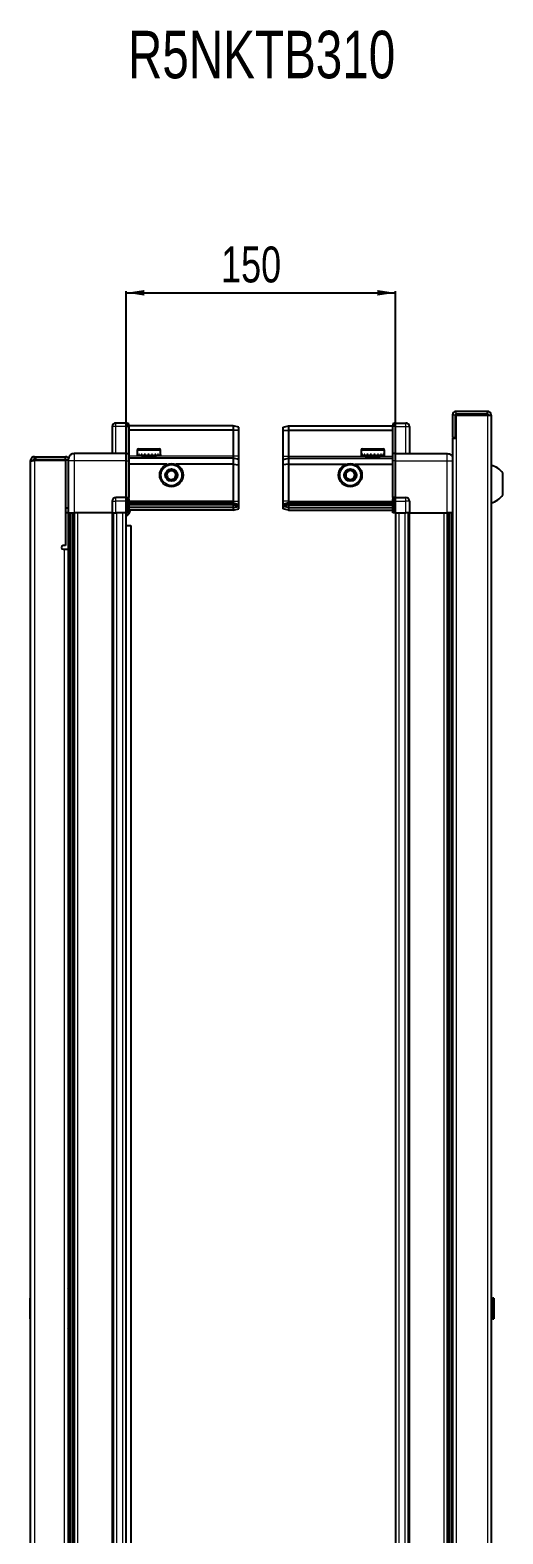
# Model space of a CAD drawing. Header units: millimetres. Extents: x 1773 to 3301, y 274 to 1991.
# Drawn here: x 2442 to 2706, y 1154 to 1991 of the extents above; entities that cross this region are included whole.
import ezdxf

# ---------------------------------------------------------------- set-up
doc = ezdxf.new("R2010")
doc.units = ezdxf.units.MM
doc.layers.add('FORMAT', color=7, linetype='Continuous')
doc.styles.add('SLDTEXTSTYLE0', font='TXT', dxfattribs={"width": 0.75})
doc.dimstyles.new('SLDDIMSTYLE0', dxfattribs={"dimtxt": 20, "dimasz": 10, "dimexe": 0, "dimexo": 0.0625, "dimgap": 5, "dimtad": 2, "dimdec": 1, "dimrnd": 1e-09, "dimzin": 12, "dimdsep": 46, "dimtxsty": 'SLDTEXTSTYLE0', "dimsah": 1, "dimcen": 0.09, "dimadec": 0, "dimazin": 3, "dimtfac": 1, "dimtofl": 0, "dimtmove": 0, "dimatfit": 3, "dimfxl": 0, "dimfrac": 2, "dimtolj": 1, "dimtzin": 12, "dimarcsym": 0})

# ---------------------------------------------------------------- blocks, each defined once
blk = doc.blocks.new('_D_5')
at = {"layer": 'FORMAT'}
for p, q in [((2495.92, 1722.49), (2495.92, 1845.98)), ((2495.92, 1844.98), (2645.92, 1844.98)), ((2645.92, 1722.49), (2645.92, 1845.98))]:
    blk.add_line(p, q, dxfattribs=at)
for points in [[(2495.92, 1844.98), (2505.92, 1843.44), (2505.92, 1846.52)], [(2645.92, 1844.98), (2635.92, 1846.52), (2635.92, 1843.44)]]:
    blk.add_solid(points, dxfattribs=at)
at = {"layer": 'FORMAT', "insert": (2548.75, 1870.76), "char_height": 20, "attachment_point": 1, "style": 'SLDTEXTSTYLE0'}
blk.add_mtext('150', dxfattribs=at)

msp = doc.modelspace()

# ---------------------------------------------------------------- linework, layer by layer
at = {"color": 7, "linetype": 'Continuous', "lineweight": 25}
for p, q in [((2677.77, 1776.88), (2677.77, 1764.48)), ((2679.27, 1776.88), (2679.27, 1764.48)), ((2679.77, 1763.98), (2679.77, 1776.88)), ((2679.77, 1776.88), (2697.17, 1776.88)), ((2697.17, 1778.98), (2679.87, 1778.98)), ((2697.17, 1777.48), (2679.87, 1777.48)), ((2697.17, 1777.48), (2697.17, 1778.98)), ((2697.17, 1776.88), (2699.27, 1776.88)), ((2699.27, 1776.88), (2699.27, 782.08)), ((2488.07, 1770.48), (2488.07, 1755.48)), ((2496.07, 1772.48), (2490.07, 1772.48)), ((2496.07, 1772.48), (2496.4, 1772.48)), ((2496.07, 1772.48), (2496.07, 1770.48)), ((2496.07, 1755.68), (2496.07, 1770.48)), ((2496.07, 1755.68), (2496.07, 1770.48)), ((2497.27, 1771.98), (2496.4, 1772.48)), ((2497.27, 1770.48), (2497.27, 1771.98)), ((2555.57, 1770.98), (2497.27, 1770.98)), ((2497.27, 1770.48), (2497.27, 1755.68)), ((2555.57, 1768.48), (2497.27, 1768.48)), ((2555.57, 1770.98), (2555.57, 1768.48)), ((2558.57, 1770.18), (2555.57, 1770.98)), ((2555.57, 1768.48), (2555.57, 1753.98)), ((2558.57, 1768.33), (2555.57, 1768.48)), ((2558.57, 1768.33), (2558.57, 1770.18)), ((2558.57, 1753.98), (2558.57, 1768.33)), ((2583.27, 1770.18), (2586.27, 1770.98)), ((2583.27, 1768.33), (2583.27, 1770.18)), ((2583.27, 1768.33), (2586.27, 1768.48)), ((2583.27, 1753.98), (2583.27, 1768.33)), ((2586.27, 1770.98), (2586.27, 1768.48)), ((2586.27, 1770.98), (2644.57, 1770.98)), ((2586.27, 1768.48), (2586.27, 1753.98)), ((2586.27, 1768.48), (2644.57, 1768.48)), ((2645.44, 1772.48), (2644.57, 1771.98)), ((2645.44, 1772.48), (2644.57, 1771.98)), ((2644.57, 1771.98), (2644.57, 1770.48)), ((2644.57, 1755.68), (2644.57, 1770.48)), ((2645.77, 1772.48), (2645.44, 1772.48)), ((2645.77, 1772.48), (2645.44, 1772.48)), ((2645.77, 1770.48), (2645.77, 1772.48)), ((2645.77, 1772.48), (2645.77, 1772.48)), ((2645.77, 1772.48), (2651.77, 1772.48)), ((2645.77, 1770.48), (2645.77, 1755.68)), ((2653.77, 1770.48), (2653.77, 1755.48)), ((2677.67, 1763.98), (2677.67, 794.98)), ((2677.67, 1763.98), (2679.77, 1763.98)), ((2677.77, 1764.48), (2679.27, 1764.48)), ((2444.07, 1751.63), (2442.57, 1751.63)), ((2442.57, 1751.13), (2442.57, 1751.63)), ((2442.57, 807.83), (2442.57, 1751.13)), ((2444.67, 1752.23), (2444.67, 1753.73)), ((2444.67, 1753.73), (2445.57, 1753.73)), ((2444.67, 1752.23), (2445.57, 1752.23)), ((2444.67, 1751.73), (2462.07, 1751.73)), ((2445.57, 1753.73), (2462.07, 1753.73)), ((2445.57, 1752.23), (2445.57, 1753.73)), ((2445.57, 1752.23), (2462.07, 1752.23)), ((2462.07, 1752.23), (2462.07, 1753.73)), ((2463.57, 1751.73), (2462.07, 1751.73)), ((2462.07, 1751.73), (2462.07, 1704.23)), ((2463.57, 1751.48), (2463.57, 1722.48)), ((2496.07, 1755.48), (2467.07, 1755.48)), ((2496.07, 1755.48), (2496.07, 1755.68)), ((2496.07, 1755.48), (2497.27, 1755.48)), ((2496.07, 1751.48), (2496.07, 1755.48)), ((2496.07, 1731.18), (2496.07, 1751.48)), ((2497.27, 1755.68), (2497.27, 1755.48)), ((2497.27, 1755.48), (2497.27, 1751.48)), ((2555.57, 1752.98), (2497.27, 1752.98)), ((2497.27, 1751.48), (2497.27, 1731.18)), ((2502.07, 1757.38), (2502.07, 1754.98)), ((2502.07, 1754.98), (2502.07, 1754.48)), ((2502.07, 1754.48), (2502.2, 1754.48)), ((2502.39, 1754.98), (2502.2, 1754.98)), ((2502.2, 1754.98), (2502.2, 1754.48)), ((2502.2, 1754.48), (2502.39, 1754.48)), ((2502.39, 1754.98), (2502.39, 1754.48)), ((2502.39, 1754.48), (2502.92, 1754.48)), ((2502.87, 1758.18), (2510.04, 1758.18)), ((2503.32, 1754.98), (2502.92, 1754.98)), ((2502.92, 1754.98), (2502.92, 1754.48)), ((2502.92, 1754.48), (2503.32, 1754.48)), ((2503.32, 1754.98), (2503.32, 1754.48)), ((2503.32, 1754.48), (2504.19, 1754.48)), ((2504.17, 1754.48), (2504.17, 1754.38)), ((2504.17, 1754.38), (2512.97, 1754.38)), ((2504.77, 1754.98), (2504.19, 1754.98)), ((2504.19, 1754.98), (2504.19, 1754.48)), ((2504.19, 1754.48), (2504.77, 1754.48)), ((2504.57, 1753.98), (2505.26, 1753.5)), ((2504.57, 1753.98), (2509.6, 1753.98)), ((2505.26, 1753.5), (2504.57, 1753.01)), ((2504.57, 1753.01), (2504.57, 1752.98)), ((2504.57, 1753.01), (2509.6, 1753.01)), ((2504.77, 1754.98), (2504.77, 1754.48)), ((2504.77, 1754.48), (2505.89, 1754.48)), ((2505.26, 1753.5), (2509.42, 1753.5)), ((2506.58, 1754.98), (2505.89, 1754.98)), ((2505.89, 1754.98), (2505.89, 1754.48)), ((2505.89, 1754.48), (2506.58, 1754.48)), ((2506.58, 1754.98), (2506.58, 1754.48)), ((2506.58, 1754.48), (2507.85, 1754.48)), ((2508.59, 1754.98), (2507.85, 1754.98)), ((2507.85, 1754.98), (2507.85, 1754.48)), ((2507.85, 1754.48), (2508.08, 1754.48)), ((2508.08, 1754.98), (2508.08, 1754.48)), ((2508.58, 1754.98), (2508.58, 1754.48)), ((2508.58, 1754.48), (2508.59, 1754.48)), ((2508.59, 1754.98), (2508.59, 1754.48)), ((2508.59, 1754.48), (2509.88, 1754.48)), ((2509.42, 1753.5), (2511.88, 1753.5)), ((2509.6, 1753.98), (2512.57, 1753.98)), ((2509.6, 1753.01), (2512.57, 1753.01)), ((2510.6, 1754.98), (2509.88, 1754.98)), ((2509.88, 1754.98), (2509.88, 1754.48)), ((2509.94, 1754.98), (2509.94, 1754.48)), ((2509.94, 1754.48), (2510.6, 1754.48)), ((2510.04, 1758.18), (2514.27, 1758.18)), ((2510.6, 1754.98), (2510.6, 1754.48)), ((2510.6, 1754.48), (2511.79, 1754.48)), ((2512.41, 1754.98), (2511.79, 1754.98)), ((2511.79, 1754.98), (2511.79, 1754.48)), ((2511.79, 1754.48), (2512.41, 1754.48)), ((2511.88, 1753.5), (2512.57, 1753.98)), ((2512.57, 1753.01), (2511.88, 1753.5)), ((2512.41, 1754.98), (2512.41, 1754.48)), ((2512.41, 1754.48), (2513.37, 1754.48)), ((2512.57, 1752.98), (2512.57, 1753.01)), ((2512.97, 1754.38), (2512.97, 1754.48)), ((2513.84, 1754.98), (2513.37, 1754.98)), ((2513.37, 1754.98), (2513.37, 1754.48)), ((2513.37, 1754.48), (2513.84, 1754.48)), ((2513.84, 1754.98), (2513.84, 1754.48)), ((2513.84, 1754.48), (2514.49, 1754.48)), ((2514.76, 1754.98), (2514.49, 1754.98)), ((2514.49, 1754.98), (2514.49, 1754.48)), ((2514.49, 1754.48), (2514.76, 1754.48)), ((2514.76, 1754.98), (2514.76, 1754.48)), ((2514.76, 1754.48), (2515.03, 1754.48)), ((2515.07, 1754.98), (2515.03, 1754.98)), ((2515.03, 1754.98), (2515.03, 1754.48)), ((2515.03, 1754.48), (2515.07, 1754.48)), ((2515.07, 1754.98), (2515.07, 1757.38)), ((2515.07, 1754.98), (2515.07, 1754.48)), ((2555.57, 1753.98), (2555.57, 1752.98)), ((2555.57, 1752.98), (2555.57, 1749.48)), ((2558.57, 1752.18), (2555.57, 1752.98)), ((2558.57, 1752.18), (2558.57, 1753.98)), ((2558.57, 1749.15), (2558.57, 1752.18)), ((2583.27, 1752.18), (2583.27, 1753.98)), ((2583.27, 1752.18), (2586.27, 1752.98)), ((2583.27, 1749.15), (2583.27, 1752.18)), ((2586.27, 1753.98), (2586.27, 1752.98)), ((2586.27, 1752.98), (2586.27, 1749.48)), ((2586.27, 1752.98), (2644.57, 1752.98)), ((2626.77, 1757.38), (2626.77, 1754.48)), ((2626.77, 1754.48), (2626.81, 1754.48)), ((2626.93, 1754.98), (2626.81, 1754.98)), ((2626.81, 1754.98), (2626.81, 1754.48)), ((2626.81, 1754.48), (2626.93, 1754.48)), ((2626.93, 1754.98), (2626.93, 1754.48)), ((2626.93, 1754.48), (2627.34, 1754.48)), ((2627.68, 1754.98), (2627.34, 1754.98)), ((2627.34, 1754.98), (2627.34, 1754.48)), ((2627.34, 1754.48), (2627.68, 1754.48)), ((2627.57, 1758.18), (2638.97, 1758.18)), ((2627.68, 1754.98), (2627.68, 1754.48)), ((2627.68, 1754.48), (2628.45, 1754.48)), ((2628.97, 1754.98), (2628.45, 1754.98)), ((2628.45, 1754.98), (2628.45, 1754.48)), ((2628.45, 1754.48), (2628.97, 1754.48)), ((2628.87, 1754.48), (2628.87, 1754.38)), ((2628.87, 1754.38), (2637.67, 1754.38)), ((2628.97, 1754.98), (2628.97, 1754.48)), ((2628.97, 1754.48), (2630.03, 1754.48)), ((2629.27, 1753.98), (2629.96, 1753.5)), ((2629.27, 1753.98), (2637.27, 1753.98)), ((2629.96, 1753.5), (2629.27, 1753.01)), ((2629.27, 1753.01), (2629.27, 1752.98)), ((2629.27, 1753.01), (2637.27, 1753.01)), ((2629.96, 1753.5), (2636.58, 1753.5)), ((2630.69, 1754.98), (2630.03, 1754.98)), ((2630.03, 1754.98), (2630.03, 1754.48)), ((2630.03, 1754.48), (2630.69, 1754.48)), ((2630.69, 1754.98), (2630.69, 1754.48)), ((2630.69, 1754.48), (2631.93, 1754.48)), ((2632.66, 1754.98), (2631.93, 1754.98)), ((2631.93, 1754.98), (2631.93, 1754.48)), ((2631.93, 1754.48), (2632.36, 1754.48)), ((2632.36, 1754.98), (2632.36, 1754.48)), ((2632.66, 1754.98), (2632.66, 1754.48)), ((2632.66, 1754.48), (2633.96, 1754.48)), ((2634.69, 1754.98), (2633.96, 1754.98)), ((2633.96, 1754.98), (2633.96, 1754.48)), ((2634.23, 1754.98), (2634.23, 1754.48)), ((2634.23, 1754.48), (2634.69, 1754.48)), ((2634.69, 1754.98), (2634.69, 1754.48)), ((2634.69, 1754.48), (2635.93, 1754.48)), ((2636.58, 1754.98), (2635.93, 1754.98)), ((2635.93, 1754.98), (2635.93, 1754.48)), ((2635.93, 1754.48), (2636.58, 1754.48)), ((2636.58, 1754.98), (2636.58, 1754.48)), ((2636.58, 1754.48), (2637.63, 1754.48)), ((2636.58, 1753.5), (2637.27, 1753.98)), ((2637.27, 1753.01), (2636.58, 1753.5)), ((2637.27, 1752.98), (2637.27, 1753.01)), ((2638.15, 1754.98), (2637.63, 1754.98)), ((2637.63, 1754.98), (2637.63, 1754.48)), ((2637.63, 1754.48), (2638.15, 1754.48)), ((2637.67, 1754.38), (2637.67, 1754.48)), ((2638.15, 1754.98), (2638.15, 1754.48)), ((2638.15, 1754.48), (2638.91, 1754.48)), ((2639.24, 1754.98), (2638.91, 1754.98)), ((2638.91, 1754.98), (2638.91, 1754.48)), ((2638.91, 1754.48), (2639.24, 1754.48)), ((2639.24, 1754.98), (2639.24, 1754.48)), ((2639.24, 1754.48), (2639.63, 1754.48)), ((2639.74, 1754.98), (2639.63, 1754.98)), ((2639.63, 1754.98), (2639.63, 1754.48)), ((2639.63, 1754.48), (2639.74, 1754.48)), ((2639.74, 1754.98), (2639.74, 1754.48)), ((2639.74, 1754.48), (2639.77, 1754.48)), ((2639.77, 1754.48), (2639.77, 1757.38)), ((2644.57, 1755.48), (2644.57, 1755.68)), ((2645.77, 1755.48), (2644.57, 1755.48)), ((2644.57, 1751.48), (2644.57, 1755.48)), ((2644.57, 1731.18), (2644.57, 1751.48)), ((2645.77, 1755.68), (2645.77, 1755.48)), ((2645.77, 1755.48), (2645.77, 1751.48)), ((2645.77, 1755.48), (2674.77, 1755.48)), ((2645.77, 1751.48), (2645.77, 1731.18)), ((2518.57, 1749.48), (2497.27, 1749.48)), ((2555.57, 1749.48), (2523.57, 1749.48)), ((2555.57, 1749.48), (2555.57, 1728.98)), ((2555.57, 1749.48), (2558.57, 1749.15)), ((2558.57, 1728.98), (2558.57, 1749.15)), ((2586.27, 1749.48), (2583.27, 1749.15)), ((2583.27, 1728.98), (2583.27, 1749.15)), ((2586.27, 1749.48), (2586.27, 1728.98)), ((2586.27, 1749.48), (2618.27, 1749.48)), ((2623.27, 1749.48), (2644.57, 1749.48)), ((2705.87, 1732.48), (2705.87, 1744.48)), ((2462.07, 1725.23), (2463.57, 1725.23)), ((2488.07, 1728.98), (2488.07, 1722.48)), ((2496.07, 1730.98), (2490.07, 1730.98)), ((2496.07, 1730.98), (2496.07, 1731.18)), ((2496.07, 1730.98), (2496.07, 1728.98)), ((2496.07, 1730.98), (2497.27, 1730.98)), ((2496.07, 1722.48), (2496.07, 1728.98)), ((2496.07, 1722.48), (2496.07, 1728.98)), ((2496.4, 1722.48), (2496.4, 1728.98)), ((2497.27, 1731.18), (2497.27, 1730.98)), ((2497.27, 1730.3), (2497.27, 1730.98)), ((2497.27, 1730.3), (2497.27, 1722.48)), ((2555.57, 1727.98), (2497.27, 1727.98)), ((2555.57, 1726.98), (2497.27, 1726.98)), ((2555.57, 1725.48), (2497.27, 1725.48)), ((2555.57, 1728.98), (2555.57, 1727.98)), ((2555.57, 1727.98), (2555.57, 1726.98)), ((2555.57, 1727.98), (2558.57, 1727.18)), ((2555.57, 1726.98), (2555.57, 1725.48)), ((2555.57, 1726.98), (2558.57, 1726.44)), ((2555.57, 1725.48), (2558.57, 1725.94)), ((2555.57, 1725.48), (2555.57, 1723.98)), ((2555.57, 1723.98), (2558.57, 1724.78)), ((2558.57, 1727.18), (2558.57, 1728.98)), ((2558.57, 1726.44), (2558.57, 1727.18)), ((2558.57, 1725.94), (2558.57, 1726.44)), ((2558.57, 1724.78), (2558.57, 1725.94)), ((2583.27, 1727.18), (2583.27, 1728.98)), ((2586.27, 1727.98), (2583.27, 1727.18)), ((2583.27, 1726.44), (2583.27, 1727.18)), ((2586.27, 1726.98), (2583.27, 1726.44)), ((2583.27, 1725.94), (2583.27, 1726.44)), ((2583.27, 1724.78), (2583.27, 1725.94)), ((2586.27, 1725.48), (2583.27, 1725.94)), ((2586.27, 1723.98), (2583.27, 1724.78)), ((2586.27, 1728.98), (2586.27, 1727.98)), ((2586.27, 1727.98), (2586.27, 1726.98)), ((2586.27, 1727.98), (2644.57, 1727.98)), ((2586.27, 1726.98), (2586.27, 1725.48)), ((2586.27, 1726.98), (2644.57, 1726.98)), ((2586.27, 1725.48), (2586.27, 1723.98)), ((2586.27, 1725.48), (2644.57, 1725.48)), ((2644.57, 1730.98), (2644.57, 1731.18)), ((2645.77, 1730.98), (2644.57, 1730.98)), ((2644.57, 1730.98), (2644.57, 1730.3)), ((2644.57, 1722.48), (2644.57, 1730.3)), ((2645.44, 1728.98), (2645.44, 1722.48)), ((2645.77, 1731.18), (2645.77, 1730.98)), ((2645.77, 1728.98), (2645.77, 1730.98)), ((2645.77, 1728.98), (2645.77, 1730.98)), ((2645.77, 1730.98), (2651.77, 1730.98)), ((2645.77, 1728.98), (2645.77, 1722.48)), ((2653.77, 1728.98), (2653.77, 1722.48)), ((2463.57, 1722.48), (2462.07, 1722.48)), ((2464.22, 836.48), (2464.22, 1722.48)), ((2466.01, 1722.48), (2466.01, 836.48)), ((2466.05, 1722.48), (2466.05, 836.48)), ((2488.07, 1722.48), (2467.07, 1722.48)), ((2488.07, 1722.48), (2490.07, 1722.48)), ((2488.72, 836.48), (2488.72, 1722.48)), ((2496.07, 1722.48), (2490.07, 1722.48)), ((2495.92, 836.48), (2495.92, 1722.48)), ((2496.07, 1722.48), (2496.4, 1722.48)), ((2496.07, 1722.48), (2496.07, 1722.48)), ((2497.27, 1722.48), (2496.4, 1722.48)), ((2496.4, 1722.48), (2496.4, 1722.48)), ((2555.57, 1723.98), (2497.27, 1723.98)), ((2586.27, 1723.98), (2644.57, 1723.98)), ((2645.44, 1722.48), (2644.57, 1722.48)), ((2645.77, 1722.48), (2645.44, 1722.48)), ((2645.77, 1722.48), (2651.77, 1722.48)), ((2645.92, 1722.48), (2645.92, 836.48)), ((2653.77, 1722.48), (2651.77, 1722.48)), ((2653.12, 1722.48), (2653.12, 836.48)), ((2653.77, 1722.48), (2674.77, 1722.48)), ((2675.79, 836.48), (2675.79, 1722.48)), ((2675.83, 836.48), (2675.83, 1722.48)), ((2677.62, 1722.48), (2677.62, 836.48)), ((2495.92, 1715.48), (2498.42, 1715.48)), ((2498.42, 1715.48), (2498.42, 841.98)), ((2462.07, 1704.23), (2460.72, 1704.23)), ((2460.72, 1702.23), (2461.47, 1702.23)), ((2461.47, 1702.23), (2463.57, 1702.23)), ((2463.57, 1702.23), (2463.57, 856.73)), ((2442.57, 1285.27), (2442.27, 1285.27)), ((2442.27, 1273.7), (2442.27, 1285.27)), ((2464.07, 1288.98), (2464.07, 1269.98)), ((2700.25, 1285.27), (2699.27, 1284.28)), ((2700.77, 1285.27), (2700.25, 1285.27)), ((2700.25, 1285.27), (2700.25, 1273.7)), ((2700.77, 1285.27), (2700.77, 1273.7)), ((2442.27, 1273.7), (2442.57, 1273.7)), ((2699.27, 1274.68), (2700.25, 1273.7)), ((2700.25, 1273.7), (2700.77, 1273.7))]:
    msp.add_line(p, q, dxfattribs=at)
at = {"color": 8, "linetype": 'Continuous', "lineweight": 18}
for p, q in [((2679.27, 1776.88), (2677.77, 1776.88)), ((2679.87, 1777.48), (2679.87, 1778.98)), ((2697.17, 1776.88), (2697.17, 782.08)), ((2490.07, 1770.48), (2488.07, 1770.48)), ((2490.07, 1770.48), (2490.07, 1772.48)), ((2490.07, 1755.48), (2490.07, 1770.48)), ((2496.07, 1770.48), (2490.07, 1770.48)), ((2496.07, 1770.48), (2497.27, 1770.48)), ((2645.77, 1770.48), (2644.57, 1770.48)), ((2645.77, 1770.48), (2651.77, 1770.48)), ((2651.77, 1770.48), (2651.77, 1772.48)), ((2651.77, 1755.48), (2651.77, 1770.48)), ((2651.77, 1770.48), (2653.77, 1770.48)), ((2679.77, 1763.98), (2679.77, 794.98)), ((2444.67, 1751.73), (2444.67, 807.23)), ((2467.07, 1722.48), (2467.07, 1751.48)), ((2496.07, 1751.48), (2467.07, 1751.48)), ((2496.07, 1755.68), (2497.27, 1755.68)), ((2496.07, 1751.48), (2497.27, 1751.48)), ((2504.57, 1753.98), (2497.27, 1753.98)), ((2502.07, 1757.38), (2510.24, 1757.38)), ((2510.24, 1757.38), (2515.07, 1757.38)), ((2555.57, 1753.98), (2512.57, 1753.98)), ((2558.57, 1753.98), (2555.57, 1753.98)), ((2583.27, 1753.98), (2586.27, 1753.98)), ((2586.27, 1753.98), (2629.27, 1753.98)), ((2626.77, 1757.38), (2639.77, 1757.38)), ((2637.27, 1753.98), (2644.57, 1753.98)), ((2644.57, 1755.68), (2645.77, 1755.68)), ((2645.77, 1751.48), (2644.57, 1751.48)), ((2645.77, 1751.48), (2674.77, 1751.48)), ((2674.77, 1722.48), (2674.77, 1751.48)), ((2488.07, 1728.98), (2490.07, 1728.98)), ((2490.07, 1728.98), (2490.07, 1730.98)), ((2490.07, 1722.48), (2490.07, 1728.98)), ((2496.07, 1728.98), (2490.07, 1728.98)), ((2496.07, 1731.18), (2497.27, 1731.18)), ((2496.07, 1728.98), (2496.4, 1728.98)), ((2555.57, 1728.98), (2497.27, 1728.98)), ((2555.57, 1728.98), (2558.57, 1728.98)), ((2586.27, 1728.98), (2583.27, 1728.98)), ((2586.27, 1728.98), (2644.57, 1728.98)), ((2644.57, 1731.18), (2645.77, 1731.18)), ((2645.77, 1728.98), (2645.44, 1728.98)), ((2645.77, 1728.98), (2651.77, 1728.98)), ((2651.77, 1728.98), (2651.77, 1730.98)), ((2651.77, 1722.48), (2651.77, 1728.98)), ((2653.77, 1728.98), (2651.77, 1728.98)), ((2463.57, 1702.23), (2463.57, 1722.48)), ((2464.81, 1722.48), (2464.81, 836.48)), ((2467.25, 836.48), (2467.25, 1722.48)), ((2468.67, 1722.48), (2468.67, 836.48)), ((2488.07, 836.48), (2488.07, 1722.48)), ((2490.72, 836.48), (2490.72, 1722.48)), ((2493.92, 836.48), (2493.92, 1722.48)), ((2496.07, 1722.48), (2496.4, 1722.48)), ((2647.92, 1722.48), (2647.92, 836.48)), ((2651.12, 1722.48), (2651.12, 836.48)), ((2653.77, 1722.48), (2653.77, 836.48)), ((2673.17, 836.48), (2673.17, 1722.48)), ((2674.59, 1722.48), (2674.59, 836.48)), ((2677.03, 836.48), (2677.03, 1722.48)), ((2461.47, 856.73), (2461.47, 1702.23))]:
    msp.add_line(p, q, dxfattribs=at)
at = {"color": 7, "linetype": 'Continuous', "lineweight": 25}
for centre, radius in [((2521.07, 1743.48), 6.5), ((2620.77, 1743.48), 6.5), ((2521.07, 1743.48), 3.46), ((2620.77, 1743.48), 3.46)]:
    msp.add_circle(centre, radius, dxfattribs=at)
at = {"color": 8, "linetype": 'Continuous', "lineweight": 18}
for centre in [(2521.07, 1743.48), (2620.77, 1743.48)]:
    msp.add_circle(centre, 5.7, dxfattribs=at)
at = {"color": 7, "linetype": 'Continuous', "lineweight": 25}
for centre, radius, start, end in [((2679.87, 1776.88), 2.1, 90, 180), ((2679.87, 1776.88), 0.6, 90, 180), ((2697.17, 1776.88), 2.1, 360, 90), ((2697.17, 1776.88), 0.6, 360, 90), ((2490.07, 1770.48), 2, 90, 180), ((2651.77, 1770.48), 2, 360, 90), ((2444.57, 1751.23), 0.5, 90, 117.52901), ((2461.97, 1751.63), 0.6, 9.59407, 90), ((2461.97, 1751.63), 2.1, 32.2369, 87.2706), ((2502.87, 1757.38), 0.8, 90, 180), ((2504.17, 1753.98), 0.4, 0, 90), ((2512.97, 1753.98), 0.4, 90, 180), ((2514.27, 1757.38), 0.8, 0, 90), ((2627.57, 1757.38), 0.8, 90, 180), ((2628.87, 1753.98), 0.4, 0, 90), ((2637.67, 1753.98), 0.4, 90, 180), ((2638.97, 1757.38), 0.8, 0, 90), ((2521.07, 1743.48), 2.5, 161.00659, 221.00659), ((2521.07, 1743.48), 2.5, 101.00659, 161.00659), ((2521.07, 1743.48), 2.5, 221.00659, 281.00659), ((2521.07, 1743.48), 2.5, 41.00659, 101.00659), ((2521.07, 1743.48), 2.5, 281.00659, 341.00659), ((2521.07, 1743.48), 2.5, 341.00659, 41.00659), ((2620.77, 1743.48), 2.5, 120.74103, 180.74103), ((2620.77, 1743.48), 2.5, 180.74103, 240.74103), ((2620.77, 1743.48), 2.5, 60.74103, 120.74103), ((2620.77, 1743.48), 2.5, 0.74103, 60.74103), ((2620.77, 1743.48), 2.5, 300.74103, 0.74103), ((2696.25, 1737.46), 11.91, 36.1266, 75.29965), ((2620.77, 1743.48), 2.5, 240.74103, 300.74103), ((2490.07, 1728.98), 2, 90, 180), ((2651.77, 1728.98), 2, 0, 90), ((2696.25, 1739.51), 11.91, 284.70035, 323.8734), ((2493.42, 1725.13), 5, 300, 346.70293), ((2460.72, 1703.23), 1, 90, 270), ((2461.07, 1288.98), 3, 0, 33.55731), ((2461.07, 1269.98), 3, 326.44269, 0)]:
    msp.add_arc(centre, radius, start, end, dxfattribs=at)
for centre, start_param, end_param in [((2499.87, 1728.98), 2.418858, 3.141593), ((2641.97, 1728.98), 0, 0.722734)]:
    msp.add_ellipse(centre, major_axis=(3.46, 0), ratio=0.57735, start_param=start_param, end_param=end_param, dxfattribs=at)
for points, knots in [([(2444.67, 1753.73), (2444.42, 1753.7), (2443.92, 1753.65), (2443.28, 1753.26), (2442.82, 1752.7), (2442.6, 1752.12), (2442.58, 1751.76), (2442.57, 1751.63)], [0, 0, 0, 0, 0.230255, 0.448522, 0.666786, 0.88505, 1, 1, 1, 1]), ([(2442.57, 1751.13), (2442.6, 1751.18), (2442.65, 1751.27), (2443.04, 1751.4), (2443.6, 1751.53), (2444.18, 1751.64), (2444.54, 1751.71), (2444.67, 1751.73)], [0, 0, 0, 0, 0.230255, 0.448522, 0.666786, 0.88505, 1, 1, 1, 1]), ([(2467.07, 1755.48), (2466.63, 1755.43), (2465.95, 1755.36), (2465.14, 1754.93), (2464.58, 1754.47), (2464.12, 1753.91), (2463.69, 1753.1), (2463.62, 1752.42), (2463.57, 1751.98)], [0, 0, 0, 0, 0.239457, 0.368361, 0.5, 0.631639, 0.760543, 1, 1, 1, 1]), ([(2463.57, 1751.98), (2463.57, 1751.97), (2463.57, 1751.96), (2463.57, 1751.84), (2463.57, 1751.68), (2463.57, 1751.55), (2463.57, 1751.48)], [0, 0, 0, 0, 0.249394, 0.500333, 0.750167, 1, 1, 1, 1]), ([(2674.77, 1755.48), (2675.21, 1755.43), (2675.89, 1755.36), (2676.7, 1754.92), (2677.26, 1754.49), (2677.53, 1754.11), (2677.67, 1753.93)], [0, 0, 0, 0, 0.384298, 0.591173, 0.802437, 1, 1, 1, 1]), ([(2518.24, 1742.93), (2518.4, 1743.42), (2518.72, 1744.33), (2519.03, 1745.24), (2519.18, 1745.66)], [0, 0, 0, 0, 0.534686, 1, 1, 1, 1]), ([(2520.13, 1740.75), (2519.9, 1741.01), (2519.36, 1741.63), (2518.71, 1742.38), (2518.32, 1742.84), (2518.24, 1742.93)], [0, 0, 0, 0, 0.3629006, 0.8668753, 1, 1, 1, 1]), ([(2519.18, 1745.66), (2519.68, 1745.76), (2520.63, 1745.94), (2521.57, 1746.12), (2522.01, 1746.21)], [0, 0, 0, 0, 0.5346859, 1, 1, 1, 1]), ([(2522.01, 1746.21), (2522.09, 1746.12), (2522.48, 1745.66), (2523.14, 1744.91), (2523.68, 1744.29), (2523.9, 1744.03)], [0, 0, 0, 0, 0.133125, 0.637099, 1, 1, 1, 1]), ([(2523.9, 1744.03), (2523.74, 1743.54), (2523.42, 1742.63), (2523.11, 1741.72), (2522.96, 1741.3)], [0, 0, 0, 0, 0.534686, 1, 1, 1, 1]), ([(2618.25, 1744.89), (2618.69, 1745.16), (2619.52, 1745.65), (2620.35, 1746.14), (2620.73, 1746.37)], [0, 0, 0, 0, 0.5346859, 1, 1, 1, 1]), ([(2618.29, 1742.01), (2618.29, 1742.13), (2618.28, 1742.73), (2618.27, 1743.72), (2618.26, 1744.55), (2618.25, 1744.89)], [0, 0, 0, 0, 0.133125, 0.637099, 1, 1, 1, 1]), ([(2620.81, 1740.59), (2620.36, 1740.85), (2619.52, 1741.32), (2618.68, 1741.79), (2618.29, 1742.01)], [0, 0, 0, 0, 0.5346859, 1, 1, 1, 1]), ([(2620.73, 1746.37), (2621.18, 1746.12), (2622.02, 1745.64), (2622.86, 1745.17), (2623.25, 1744.96)], [0, 0, 0, 0, 0.534686, 1, 1, 1, 1]), ([(2623.29, 1742.07), (2622.84, 1741.81), (2622.02, 1741.31), (2621.19, 1740.82), (2620.81, 1740.59)], [0, 0, 0, 0, 0.534686, 1, 1, 1, 1]), ([(2623.25, 1744.96), (2623.26, 1744.61), (2623.27, 1743.79), (2623.28, 1742.79), (2623.29, 1742.19), (2623.29, 1742.07)], [0, 0, 0, 0, 0.362901, 0.866875, 1, 1, 1, 1]), ([(2522.96, 1741.3), (2522.46, 1741.2), (2521.51, 1741.02), (2520.57, 1740.84), (2520.13, 1740.75)], [0, 0, 0, 0, 0.5346859, 1, 1, 1, 1]), ([(2463.57, 1722.48), (2463.61, 1722.48), (2463.69, 1722.48), (2464.29, 1722.48), (2465.18, 1722.48), (2466.16, 1722.48), (2466.81, 1722.48), (2467.07, 1722.48)], [0, 0, 0, 0, 0.214694, 0.429388, 0.644082, 0.858775, 1, 1, 1, 1]), ([(2677.62, 1722.48), (2677.58, 1722.48), (2677.36, 1722.48), (2676.64, 1722.48), (2675.68, 1722.48), (2675.03, 1722.48), (2674.77, 1722.48)], [0, 0, 0, 0, 0.071707, 0.420979, 0.770251, 1, 1, 1, 1])]:
    msp.add_open_spline(points, degree=3, knots=knots, dxfattribs=at)
msp.add_open_spline([(2444.67, 1752.23), (2444.59, 1752.22), (2444.43, 1752.2), (2444.24, 1752.06), (2444.1, 1751.87), (2444.08, 1751.71), (2444.07, 1751.63)], degree=3, dxfattribs=at)
at = {"color": 8, "linetype": 'Continuous', "lineweight": 18}
for points, knots in [([(2467.07, 1751.48), (2466.63, 1751.48), (2465.95, 1751.48), (2465.14, 1751.48), (2464.58, 1751.48), (2464.12, 1751.48), (2463.69, 1751.48), (2463.62, 1751.48), (2463.57, 1751.48)], [0, 0, 0, 0, 0.2394568, 0.3683607, 0.5, 0.6316393, 0.7605432, 1, 1, 1, 1]), ([(2674.77, 1751.48), (2675.21, 1751.48), (2675.89, 1751.48), (2676.7, 1751.48), (2677.26, 1751.48), (2677.53, 1751.48), (2677.67, 1751.48)], [0, 0, 0, 0, 0.3842982, 0.5911726, 0.8024372, 1, 1, 1, 1])]:
    msp.add_open_spline(points, degree=3, knots=knots, dxfattribs=at)
for points in [[(2467.07, 1751.48), (2467.07, 1752), (2467.07, 1753.05), (2467.07, 1754.38), (2467.07, 1755.3), (2467.07, 1755.42), (2467.07, 1755.48)], [(2674.77, 1751.48), (2674.77, 1752), (2674.77, 1753.05), (2674.77, 1754.38), (2674.77, 1755.3), (2674.77, 1755.42), (2674.77, 1755.48)]]:
    msp.add_open_spline(points, degree=3, dxfattribs=at)

# ---------------------------------------------------------------- texts
at = {"layer": 'FORMAT', "insert": (2496.85, 1990.86), "char_height": 26.458, "attachment_point": 1, "style": 'SLDTEXTSTYLE0'}
msp.add_mtext('R5NKTB310', dxfattribs=at)

# ---------------------------------------------------------------- dimensions: what is measured, and where the dimension line sits
at = {"layer": 'FORMAT'}
dim = msp.add_linear_dim(base=(2645.92, 1844.98), p1=(2495.92, 1722.48), p2=(2645.92, 1722.48), angle=0, dimstyle='SLDDIMSTYLE0', dxfattribs=at)
dim.commit()
dim.dimension.update_dxf_attribs({"geometry": '_D_5', "text_midpoint": (2570.92, 1844.98), "dimtype": 160})

doc.saveas('drawing.dxf')
